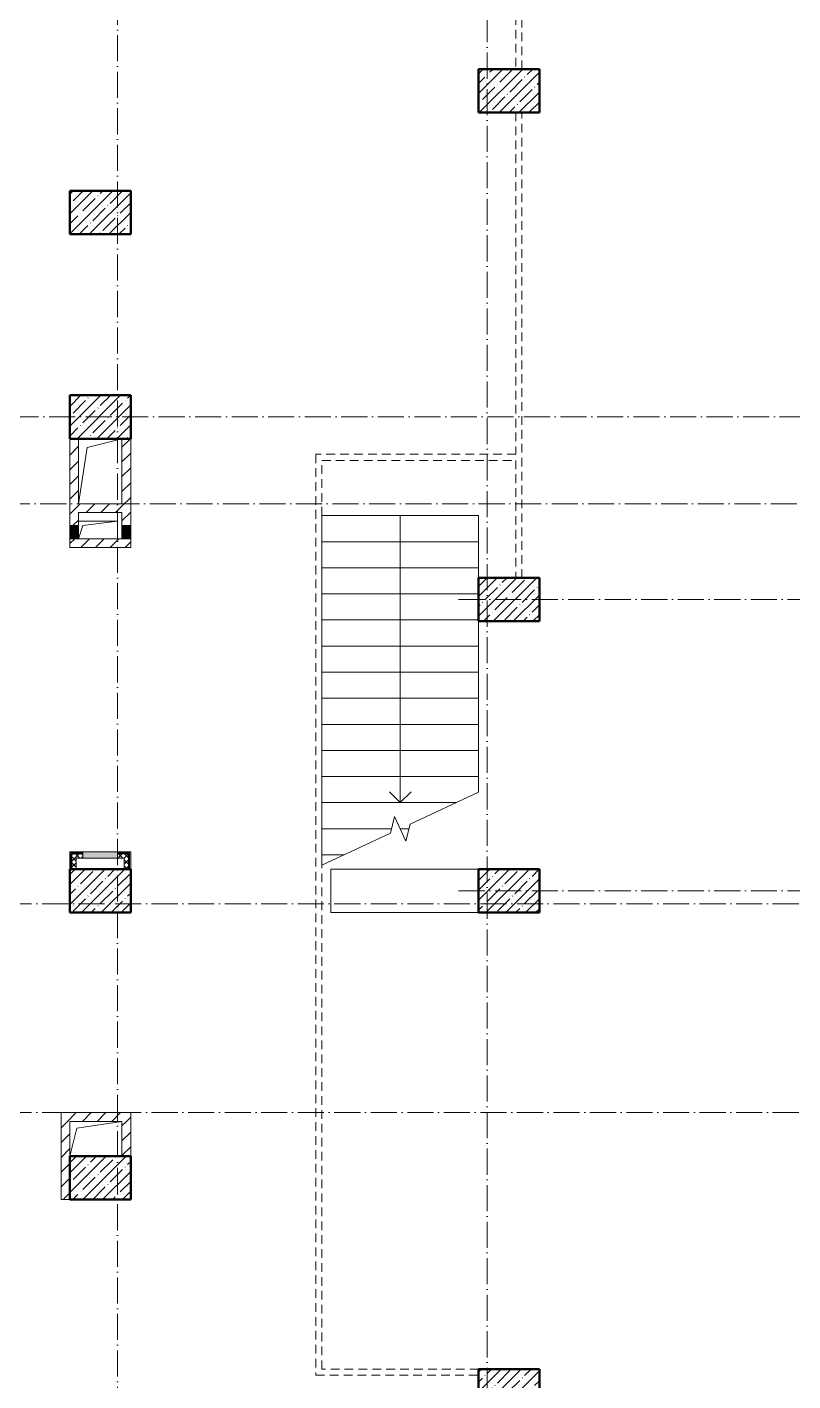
# Model space of a CAD drawing. Header units: millimetres. Extents: x -213536 to 1564669, y -45299 to 942238.
# Drawn here: x 72467 to 81274, y 523512 to 539080 of the extents above; entities that cross this region are included whole.
import ezdxf

# ---------------------------------------------------------------- set-up
doc = ezdxf.new("R2010")
doc.units = ezdxf.units.MM
doc.linetypes.add('200_ШТРИХ_ш1п0_6_', pattern=[160, 100, -60])
doc.linetypes.add('50_200_ШТРИХ_1Т_ш5_п1_п1_', pattern=[700, 500, -100, 0, -100])
for name, color, linetype, lineweight in [('3.1) ЖБ окна 1.2 м', 102, 'Continuous', 30), ('A-DETL-____-OTLN-3', 7, '200_ШТРИХ_ш1п0_6_', 9), ('A-DETL-GENF-OTLN', 7, 'Continuous', 9), ('A-FLOR-____-OTLN', 7, 'Continuous', 9), ('A-GENM-____-OTLN', 7, 'Continuous', 9), ('A-GLAZ-____-OTLN', 7, 'Continuous', 9), ('A-WALL-____-MCUT', 7, 'Continuous', 13), ('A-WALL-____-MCUT-1', 7, 'Continuous', 9), ('A-WALL-____-OTLN', 7, 'Continuous', 9), ('A-WALL-____-PATT-1', 7, 'Continuous', 9), ('A-WALL-FNSH-MCUT-1', 7, 'Continuous', 9), ('S-COLS-____-MCUT', 7, 'Continuous', 50), ('S-COLS-____-OTLN', 7, 'Continuous', 9), ('S-GRID-____-OTLN-1', 7, '50_200_ШТРИХ_1Т_ш5_п1_п1_', 9), ('S-STRS-____-MBND', 7, 'Continuous', 9), ('S-STRS-____-OTLN-1', 7, 'Continuous', 9)]:
    doc.layers.add(name, color=color, linetype=linetype, lineweight=lineweight)
doc.layers.add('A-WALL-____-PATT-3', color=9, linetype='Continuous', lineweight=9, true_color=0x808080)
pattern_1 = [(45, (-15591.66, 459015.94), (-84.85281, 84.85281), [])]
pattern_2 = [(45, (-15591.663, 459015.94), (-35.35534, 35.35534), []), (135, (-15591.663, 459015.94), (-35.35534, -35.35534), [])]

# ---------------------------------------------------------------- blocks, each defined once
blk = doc.blocks.new('BSC_Колонна _Прямоугольная - 500х700-V96-АР1_План отверстий 2 этажа в осях 1-64_Ю-ЯЯ')
at = {"layer": 'S-COLS-____-OTLN'}
h = blk.add_hatch(dxfattribs=at)
h.set_pattern_fill('FP_109', color=256, style=0, pattern_type=2)
h.set_pattern_definition([(315, (-64381.04, 93600), (114.04925, 114.04925), []), (315, (-64381.04, 93485.95), (114.04925, 114.04925), [201.613, -40.323, 3.353, -36.97])])
h.paths.add_polyline_path([(-250, 350), (-250, -350), (250, -350), (250, 350)], flags=0)
at = {"layer": 'S-COLS-____-MCUT'}
for p, q in [((250, 350), (-250, 350)), ((-250, 350), (-250, -350)), ((250, -350), (250, 350)), ((-250, -350), (250, -350))]:
    blk.add_line(p, q, dxfattribs=at)
blk = doc.blocks.new('BSC_Колонна _Прямоугольная - 500х700-V97-АР1_План отверстий 2 этажа в осях 1-64_Ю-ЯЯ')
at = {"layer": 'S-COLS-____-OTLN'}
h = blk.add_hatch(dxfattribs=at)
h.set_pattern_fill('FP_110', color=256, style=0, pattern_type=2)
h.set_pattern_definition([(315, (-70131.04, 93600), (114.04925, 114.04925), []), (315, (-70131.04, 93485.95), (114.04925, 114.04925), [201.613, -40.323, 3.353, -36.97])])
h.paths.add_polyline_path([(-250, -350), (250, -350), (250, 350), (-250, 350)], flags=0)
at = {"layer": 'S-COLS-____-MCUT'}
for p, q in [((250, 350), (-250, 350)), ((-250, 350), (-250, -350)), ((250, -350), (250, 350)), ((-250, -350), (250, -350))]:
    blk.add_line(p, q, dxfattribs=at)
blk = doc.blocks.new('BSC_Колонна _Прямоугольная - 500х700-V98-АР1_План отверстий 2 этажа в осях 1-64_Ю-ЯЯ')
at = {"layer": 'S-COLS-____-OTLN'}
h = blk.add_hatch(dxfattribs=at)
h.set_pattern_fill('FP_111', color=256, style=0, pattern_type=2)
h.set_pattern_definition([(315, (-73481.04, 93600), (114.04925, 114.04925), []), (315, (-73481.04, 93485.95), (114.04925, 114.04925), [201.613, -40.323, 3.353, -36.97])])
h.paths.add_polyline_path([(-250, -350), (250, -350), (250, 350), (-250, 350)], flags=0)
at = {"layer": 'S-COLS-____-MCUT'}
for p, q in [((250, 350), (-250, 350)), ((-250, 350), (-250, -350)), ((250, -350), (250, 350)), ((-250, -350), (250, -350))]:
    blk.add_line(p, q, dxfattribs=at)
blk = doc.blocks.new('BSC_Колонна _Прямоугольная - 500х700-V101-АР1_План отверстий 2 этажа в осях 1-64_Ю-ЯЯ')
at = {"layer": 'S-COLS-____-OTLN'}
h = blk.add_hatch(dxfattribs=at)
h.set_pattern_fill('FP_114', color=256, style=0, pattern_type=2)
h.set_pattern_definition([(315, (-79331.04, 93600), (114.04925, 114.04925), []), (315, (-79331.04, 93485.95), (114.04925, 114.04925), [201.613, -40.323, 3.353, -36.97])])
h.paths.add_polyline_path([(-250, -350), (250, -350), (250, 350), (-250, 350)], flags=0)
at = {"layer": 'S-COLS-____-MCUT'}
for p, q in [((250, 350), (-250, 350)), ((-250, 350), (-250, -350)), ((250, -350), (250, 350)), ((-250, -350), (250, -350))]:
    blk.add_line(p, q, dxfattribs=at)
blk = doc.blocks.new('BSC_Колонна _Прямоугольная - 500х700-V131-АР1_План отверстий 2 этажа в осях 1-64_Ю-ЯЯ')
at = {"layer": 'S-COLS-____-OTLN'}
h = blk.add_hatch(dxfattribs=at)
h.set_pattern_fill('FP_144', color=256, style=0, pattern_type=2)
h.set_pattern_definition([(315, (-66831.04, 88900), (114.04925, 114.04925), []), (315, (-66831.04, 88785.95), (114.04925, 114.04925), [201.613, -40.323, 3.353, -36.97])])
h.paths.add_polyline_path([(-250, -350), (250, -350), (250, 350), (-250, 350)], flags=0)
at = {"layer": 'S-COLS-____-MCUT'}
for p, q in [((250, 350), (-250, 350)), ((-250, 350), (-250, -350)), ((250, -350), (250, 350)), ((-250, -350), (250, -350))]:
    blk.add_line(p, q, dxfattribs=at)
blk = doc.blocks.new('BSC_Колонна _Прямоугольная - 500х700-V134-АР1_План отверстий 2 этажа в осях 1-64_Ю-ЯЯ')
at = {"layer": 'S-COLS-____-OTLN'}
h = blk.add_hatch(dxfattribs=at)
h.set_pattern_fill('FP_147', color=256, style=0, pattern_type=2)
h.set_pattern_definition([(315, (-70131.04, 88900), (114.04925, 114.04925), []), (315, (-70131.04, 88785.95), (114.04925, 114.04925), [201.613, -40.323, 3.353, -36.97])])
h.paths.add_polyline_path([(-250, -350), (250, -350), (250, 350), (-250, 350)], flags=0)
at = {"layer": 'S-COLS-____-MCUT'}
for p, q in [((250, 350), (-250, 350)), ((-250, 350), (-250, -350)), ((250, -350), (250, 350)), ((-250, -350), (250, -350))]:
    blk.add_line(p, q, dxfattribs=at)
blk = doc.blocks.new('BSC_Колонна _Прямоугольная - 500х700-V137-АР1_План отверстий 2 этажа в осях 1-64_Ю-ЯЯ')
at = {"layer": 'S-COLS-____-OTLN'}
h = blk.add_hatch(dxfattribs=at)
h.set_pattern_fill('FP_150', color=256, style=0, pattern_type=2)
h.set_pattern_definition([(315, (-75581.04, 88900), (114.04925, 114.04925), []), (315, (-75581.04, 88785.95), (114.04925, 114.04925), [201.613, -40.323, 3.353, -36.97])])
h.paths.add_polyline_path([(-250, -350), (250, -350), (250, 350), (-250, 350)], flags=0)
at = {"layer": 'S-COLS-____-MCUT'}
for p, q in [((250, 350), (-250, 350)), ((-250, 350), (-250, -350)), ((250, -350), (250, 350)), ((-250, -350), (250, -350))]:
    blk.add_line(p, q, dxfattribs=at)
blk = doc.blocks.new('BSC_Колонна _Прямоугольная - 500х700-V140-АР1_План отверстий 2 этажа в осях 1-64_Ю-ЯЯ')
at = {"layer": 'S-COLS-____-OTLN'}
h = blk.add_hatch(dxfattribs=at)
h.set_pattern_fill('FP_153', color=256, style=0, pattern_type=2)
h.set_pattern_definition([(315, (-77931.04, 88900), (114.04925, 114.04925), []), (315, (-77931.04, 88785.95), (114.04925, 114.04925), [201.613, -40.323, 3.353, -36.97])])
h.paths.add_polyline_path([(-250, -350), (250, -350), (250, 350), (-250, 350)], flags=0)
at = {"layer": 'S-COLS-____-MCUT'}
for p, q in [((250, 350), (-250, 350)), ((-250, 350), (-250, -350)), ((250, -350), (250, 350)), ((-250, -350), (250, -350))]:
    blk.add_line(p, q, dxfattribs=at)
blk = doc.blocks.new('AR_Отверстие прямоугольное _в плите_ - AR_Отверстие прямоугольное _в плите_-30552529-АР1_План отверстий 2 этажа в осях 1-64_Ю-ЯЯ')
at = {"layer": 'A-GENM-____-OTLN'}
for p, q in [((-150, 275), (250, 375)), ((-250, -375), (-150, 275))]:
    blk.add_line(p, q, dxfattribs=at)
blk = doc.blocks.new('AR_Отверстие прямоугольное _в плите_ - AR_Отверстие прямоугольное _в плите_-30552531-АР1_План отверстий 2 этажа в осях 1-64_Ю-ЯЯ')
at = {"layer": 'A-GENM-____-OTLN'}
for p, q in [((-220, 120), (300, 200)), ((-300, -200), (-220, 120))]:
    blk.add_line(p, q, dxfattribs=at)
blk = doc.blocks.new('AR_Отверстие прямоугольное _в плите_ - AR_Отверстие прямоугольное _в плите_-30553087-АР1_План отверстий 2 этажа в осях 1-64_Ю-ЯЯ')
at = {"layer": 'A-GENM-____-OTLN'}
for p, q in [((225, 100), (-225, 100)), ((-225, -100), (-175, 50)), ((-175, 50), (225, 100)), ((225, -100), (225, 100))]:
    blk.add_line(p, q, dxfattribs=at)
blk = doc.blocks.new('AR_Отверстие Ниша - Лючок-32406263-АР1_План отверстий 2 этажа в осях 1-64_Ю-ЯЯ')
at = {"layer": 'A-GLAZ-____-OTLN'}
blk.add_hatch(color=256, dxfattribs=at).paths.add_polyline_path([(-200, 37), (-200, -38), (200, -38), (200, 37)], flags=0)
for p, q in [((200, 37), (-200, 37)), ((-200, 37), (-200, -38)), ((200, -38), (200, 37)), ((-200, -38), (200, -38))]:
    blk.add_line(p, q, dxfattribs=at)
blk = doc.blocks.new('AR_Отверстие прямоугольное _в стене__БезПР - AR_Отверстие прямоугольное _в стене__БезПР-V203-АР1_План отверстий 2 этажа в осях 1-64_Ю-ЯЯ')
at = {"layer": 'A-GLAZ-____-OTLN'}
blk.add_hatch(color=256, dxfattribs=at).paths.add_polyline_path([(75, -50), (75, 50), (-75, 50), (-75, -50)], flags=0)
at = {"layer": 'A-DETL-GENF-OTLN'}
for p, q in [((-75, -50), (-75, 50)), ((-75, 50), (75, 50)), ((75, 50), (-75, -50)), ((-75, 50), (75, -50)), ((75, 50), (-75, 50)), ((-75, 50), (-75, -50)), ((75, 50), (75, -50)), ((75, -50), (75, 50)), ((75, -50), (-75, -50)), ((-75, -50), (75, -50))]:
    blk.add_line(p, q, dxfattribs=at)
blk = doc.blocks.new('2этаж')
at = {"layer": 'S-GRID-____-OTLN-1', "color": 251, "ltscale": 0.6, "true_color": 0x636466}
for p, q in [((73508.3, 549908.8), (73508.3, 498997)), ((77758.3, 498997), (77758.3, 549908.8)), ((33650.4, 534597), (88482.7, 534597)), ((18845.8, 533597), (88482.7, 533597)), ((77429.6, 532497), (88482.7, 532497)), ((77429.6, 529147), (88288.5, 529147)), ((88482.7, 528997), (33650.4, 528997)), ((88482.7, 526597), (-20260.4, 526597))]:
    blk.add_line(p, q, dxfattribs=at)

msp = doc.modelspace()

# ---------------------------------------------------------------- hatches: boundary and pattern name
at = {"layer": 'A-WALL-____-PATT-1'}
h = msp.add_hatch(dxfattribs=at)
h.set_pattern_fill('FP_4', color=256, style=0, pattern_type=2)
h.set_pattern_definition(pattern_1)
h.paths.add_polyline_path([(72958.3, 533347), (73058.3, 533347), (73058.3, 534347), (72958.3, 534347)], flags=0)
h = msp.add_hatch(dxfattribs=at)
h.set_pattern_fill('FP_4', color=256, style=0, pattern_type=2)
h.set_pattern_definition(pattern_1)
h.paths.add_polyline_path([(73620.8, 533347), (73658.3, 533347), (73658.3, 534347), (73558.3, 534347), (73558.3, 533347), (73608.3, 533347)], flags=0)
h = msp.add_hatch(dxfattribs=at)
h.set_pattern_fill('FP_4', color=256, style=0, pattern_type=2)
h.set_pattern_definition(pattern_1)
h.paths.add_polyline_path([(73558.3, 533497), (73558.3, 533597), (73058.3, 533597), (73058.3, 533497)], flags=0)
h = msp.add_hatch(dxfattribs=at)
h.set_pattern_fill('FP_4', color=256, style=0, pattern_type=2)
h.set_pattern_definition(pattern_1)
h.paths.add_polyline_path([(73058.3, 533097), (73658.3, 533097), (73658.3, 533197), (72958.3, 533197), (72958.3, 533097)], flags=0)
h = msp.add_hatch(dxfattribs=at)
h.set_pattern_fill('FP_4', color=256, style=0, pattern_type=2)
h.set_pattern_definition(pattern_1)
h.paths.add_polyline_path([(73558.3, 526497), (73658.3, 526497), (73658.3, 526597), (72858.3, 526597), (72858.3, 526497), (72958.3, 526497)], flags=0)
h = msp.add_hatch(dxfattribs=at)
h.set_pattern_fill('FP_4', color=256, style=0, pattern_type=2)
h.set_pattern_definition(pattern_1)
h.paths.add_polyline_path([(72958.3, 525597), (72958.3, 526497), (72858.3, 526497), (72858.3, 525597)], flags=0)
h = msp.add_hatch(dxfattribs=at)
h.set_pattern_fill('FP_4', color=256, style=0, pattern_type=2)
h.set_pattern_definition(pattern_1)
h.paths.add_polyline_path([(73658.3, 526097), (73658.3, 526497), (73558.3, 526497), (73558.3, 526097)], flags=0)
at = {"layer": 'A-WALL-____-PATT-3'}
h = msp.add_hatch(dxfattribs=at)
h.set_pattern_fill('FP_7', color=256, style=0, pattern_type=2)
h.set_pattern_definition(pattern_2)
h.paths.add_polyline_path([(72983.3, 529522), (73108.3, 529522), (73108.3, 529572), (72983.3, 529572)], flags=0)
h.paths.add_polyline_path([(73633.3, 529522), (73633.3, 529572), (73508.3, 529572), (73508.3, 529522), (73583.3, 529522)], flags=0)
h = msp.add_hatch(dxfattribs=at)
h.set_pattern_fill('FP_7', color=256, style=0, pattern_type=2)
h.set_pattern_definition(pattern_2)
h.paths.add_polyline_path([(73033.3, 529397), (73033.3, 529522), (72983.3, 529522), (72983.3, 529397)], flags=0)
h = msp.add_hatch(dxfattribs=at)
h.set_pattern_fill('FP_7', color=256, style=0, pattern_type=2)
h.set_pattern_definition(pattern_2)
h.paths.add_polyline_path([(73633.3, 529397), (73633.3, 529522), (73583.3, 529522), (73583.3, 529397)], flags=0)

# ---------------------------------------------------------------- linework, layer by layer
at = {"layer": 'A-DETL-____-OTLN-3'}
for p, q in [((78088.3, 539847), (78088.3, 538597)), ((78158.3, 538597), (78158.3, 539847)), ((78088.3, 538097), (78088.3, 534167)), ((78158.3, 532747), (78158.3, 538097)), ((75788.3, 534167), (75788.3, 523577)), ((78088.3, 534167), (75788.3, 534167)), ((75858.3, 533462), (75858.3, 534097)), ((75858.3, 534097), (78088.3, 534097)), ((78088.3, 534097), (78088.3, 532747)), ((75858.3, 523647), (75858.3, 529442.3)), ((75788.3, 523577), (77658.3, 523577)), ((77658.3, 523647), (75858.3, 523647))]:
    msp.add_line(p, q, dxfattribs=at)
at = {"layer": 'A-FLOR-____-OTLN'}
for p, q in [((73058.3, 533397), (73508.3, 533397)), ((73508.3, 533397), (73508.3, 533197))]:
    msp.add_line(p, q, dxfattribs=at)
at = {"layer": 'A-WALL-____-MCUT'}
for p, q in [((73108.3, 529572), (72983.3, 529572)), ((72983.3, 529572), (72983.3, 529397)), ((73033.3, 529522), (73108.3, 529522)), ((73033.3, 529397), (73033.3, 529522)), ((73633.3, 529572), (73508.3, 529572)), ((73508.3, 529522), (73583.3, 529522)), ((73583.3, 529522), (73583.3, 529397)), ((73633.3, 529572), (73633.3, 529397))]:
    msp.add_line(p, q, dxfattribs=at)
at = {"layer": 'A-WALL-____-MCUT-1'}
for p, q in [((73108.3, 529584.5), (72970.8, 529584.5)), ((72970.8, 529584.5), (72970.8, 529397)), ((73645.8, 529584.5), (73508.3, 529584.5)), ((73645.8, 529584.5), (73645.8, 529397))]:
    msp.add_line(p, q, dxfattribs=at)
at = {"layer": 'A-WALL-____-OTLN'}
for p, q in [((75958.3, 529397), (77658.3, 529397)), ((75958.3, 529397), (75958.3, 528897)), ((77658.3, 528897), (75958.3, 528897))]:
    msp.add_line(p, q, dxfattribs=at)
at = {"layer": 'A-WALL-FNSH-MCUT-1'}
for p, q in [((72958.3, 534347), (72958.3, 533347)), ((73058.3, 533597), (73058.3, 534347)), ((73558.3, 534347), (73558.3, 533597)), ((73658.3, 533347), (73658.3, 534347)), ((73558.3, 533597), (73058.3, 533597)), ((73058.3, 533347), (73058.3, 533497)), ((73058.3, 533497), (73558.3, 533497)), ((73558.3, 533497), (73558.3, 533347)), ((72958.3, 533197), (72958.3, 533097)), ((72958.3, 533097), (73658.3, 533097)), ((73558.3, 533197), (73058.3, 533197)), ((73658.3, 533097), (73658.3, 533197)), ((73108.3, 529597), (72958.3, 529597)), ((72958.3, 529597), (72958.3, 529397)), ((73658.3, 529597), (73508.3, 529597)), ((73658.3, 529397), (73658.3, 529597)), ((73658.3, 526597), (72858.3, 526597)), ((72858.3, 526597), (72858.3, 525597)), ((73658.3, 526097), (73658.3, 526597)), ((72958.3, 526497), (73558.3, 526497)), ((72958.3, 526097), (72958.3, 526497)), ((73558.3, 526497), (73558.3, 526097)), ((72858.3, 525597), (72958.3, 525597))]:
    msp.add_line(p, q, dxfattribs=at)
at = {"layer": 'S-STRS-____-MBND'}
for p, q in [((76871.6, 529914.8), (77658.3, 530281.7)), ((76645, 529809.2), (76692.3, 530003.6)), ((76692.3, 530003.6), (76824.4, 529720.4)), ((75858.3, 529442.3), (76645, 529809.2)), ((76824.4, 529720.4), (76871.6, 529914.8))]:
    msp.add_line(p, q, dxfattribs=at)
at = {"layer": 'S-STRS-____-OTLN-1'}
for p, q in [((77658.3, 533462), (75858.3, 533462)), ((75858.3, 533462), (75858.3, 533162)), ((77658.3, 533462), (75858.3, 533462)), ((76758.3, 533462), (76758.3, 533162)), ((77658.3, 533462), (77658.3, 533162)), ((75858.3, 533162), (75858.3, 532862)), ((77658.3, 533162), (75858.3, 533162)), ((77658.3, 533162), (75858.3, 533162)), ((76758.3, 533162), (76758.3, 532862)), ((77658.3, 533162), (77658.3, 532862)), ((75858.3, 532862), (75858.3, 532562)), ((77658.3, 532862), (75858.3, 532862)), ((77658.3, 532862), (75858.3, 532862)), ((76758.3, 532862), (76758.3, 532562)), ((77658.3, 532862), (77658.3, 532747)), ((75858.3, 532562), (75858.3, 532262)), ((77658.3, 532562), (75858.3, 532562)), ((77658.3, 532562), (75858.3, 532562)), ((76758.3, 532562), (76758.3, 532262)), ((75858.3, 532262), (75858.3, 531962)), ((77658.3, 532262), (75858.3, 532262)), ((77658.3, 532262), (75858.3, 532262)), ((76758.3, 532262), (76758.3, 531962)), ((77658.3, 532247), (77658.3, 531962)), ((75858.3, 531962), (75858.3, 531662)), ((77658.3, 531962), (75858.3, 531962)), ((77658.3, 531962), (75858.3, 531962)), ((76758.3, 531962), (76758.3, 531662)), ((77658.3, 531962), (77658.3, 531662)), ((75858.3, 531662), (75858.3, 531362)), ((77658.3, 531662), (75858.3, 531662)), ((77658.3, 531662), (75858.3, 531662)), ((76758.3, 531662), (76758.3, 531362)), ((77658.3, 531662), (77658.3, 531362)), ((75858.3, 531362), (75858.3, 531062)), ((77658.3, 531362), (75858.3, 531362)), ((77658.3, 531362), (75858.3, 531362)), ((76758.3, 531362), (76758.3, 531062)), ((77658.3, 531362), (77658.3, 531062)), ((75858.3, 531062), (75858.3, 530762)), ((77658.3, 531062), (75858.3, 531062)), ((77658.3, 531062), (75858.3, 531062)), ((76758.3, 531062), (76758.3, 530762)), ((77658.3, 531062), (77658.3, 530762)), ((75858.3, 530762), (75858.3, 530462)), ((77658.3, 530762), (75858.3, 530762)), ((77658.3, 530762), (75858.3, 530762)), ((76758.3, 530762), (76758.3, 530462)), ((77658.3, 530762), (77658.3, 530462)), ((75858.3, 530462), (75858.3, 530162)), ((77658.3, 530462), (75858.3, 530462)), ((77658.3, 530462), (75858.3, 530462)), ((76758.3, 530462), (76758.3, 530162)), ((77658.3, 530462), (77658.3, 530281.7)), ((76758.3, 530162), (76633.3, 530287)), ((76758.3, 530162), (76883.3, 530287)), ((75858.3, 530162), (75858.3, 529862)), ((77401.7, 530162), (75858.3, 530162)), ((77401.7, 530162), (75858.3, 530162)), ((75858.3, 529862), (75858.3, 529562)), ((76657.9, 529862), (75858.3, 529862)), ((76657.9, 529862), (75858.3, 529862)), ((76858.8, 529862), (76758.3, 529862)), ((76858.8, 529862), (76758.3, 529862)), ((75858.3, 529562), (75858.3, 529442.3)), ((76115, 529562), (75858.3, 529562)), ((76115, 529562), (75858.3, 529562))]:
    msp.add_line(p, q, dxfattribs=at)

# ---------------------------------------------------------------- block references
at = {"layer": '3.1) ЖБ окна 1.2 м'}
msp.add_blockref('2этаж', (0, 0), dxfattribs=at)
at = {"layer": 'A-GENM-____-OTLN'}
for name, p in [('AR_Отверстие прямоугольное _в плите_ - AR_Отверстие прямоугольное _в плите_-30552529-АР1_План отверстий 2 этажа в осях 1-64_Ю-ЯЯ', (73308.3, 533972)), ('AR_Отверстие прямоугольное _в плите_ - AR_Отверстие прямоугольное _в плите_-30553087-АР1_План отверстий 2 этажа в осях 1-64_Ю-ЯЯ', (73283.3, 533297)), ('AR_Отверстие прямоугольное _в плите_ - AR_Отверстие прямоугольное _в плите_-30552531-АР1_План отверстий 2 этажа в осях 1-64_Ю-ЯЯ', (73258.3, 526297))]:
    msp.add_blockref(name, p, dxfattribs=at)
at = {"layer": 'A-GLAZ-____-OTLN'}
for name, p, rotation in [('AR_Отверстие прямоугольное _в стене__БезПР - AR_Отверстие прямоугольное _в стене__БезПР-V203-АР1_План отверстий 2 этажа в осях 1-64_Ю-ЯЯ', (73008.3, 533272), 270), ('AR_Отверстие прямоугольное _в стене__БезПР - AR_Отверстие прямоугольное _в стене__БезПР-V203-АР1_План отверстий 2 этажа в осях 1-64_Ю-ЯЯ', (73608.3, 533272), 270), ('AR_Отверстие Ниша - Лючок-32406263-АР1_План отверстий 2 этажа в осях 1-64_Ю-ЯЯ', (73308.3, 529559.5), 180)]:
    msp.add_blockref(name, p, dxfattribs=dict(at, rotation=rotation))
at = {"layer": 'S-COLS-____-OTLN', "rotation": 89.9999999999999}
for name, p in [('BSC_Колонна _Прямоугольная - 500х700-V101-АР1_План отверстий 2 этажа в осях 1-64_Ю-ЯЯ', (78008.3, 538347)), ('BSC_Колонна _Прямоугольная - 500х700-V140-АР1_План отверстий 2 этажа в осях 1-64_Ю-ЯЯ', (73308.3, 536947)), ('BSC_Колонна _Прямоугольная - 500х700-V137-АР1_План отверстий 2 этажа в осях 1-64_Ю-ЯЯ', (73308.3, 534597)), ('BSC_Колонна _Прямоугольная - 500х700-V98-АР1_План отверстий 2 этажа в осях 1-64_Ю-ЯЯ', (78008.3, 532497)), ('BSC_Колонна _Прямоугольная - 500х700-V134-АР1_План отверстий 2 этажа в осях 1-64_Ю-ЯЯ', (73308.3, 529147)), ('BSC_Колонна _Прямоугольная - 500х700-V97-АР1_План отверстий 2 этажа в осях 1-64_Ю-ЯЯ', (78008.3, 529147)), ('BSC_Колонна _Прямоугольная - 500х700-V131-АР1_План отверстий 2 этажа в осях 1-64_Ю-ЯЯ', (73308.3, 525847)), ('BSC_Колонна _Прямоугольная - 500х700-V96-АР1_План отверстий 2 этажа в осях 1-64_Ю-ЯЯ', (78008.3, 523397))]:
    msp.add_blockref(name, p, dxfattribs=at)

doc.saveas('drawing.dxf')
